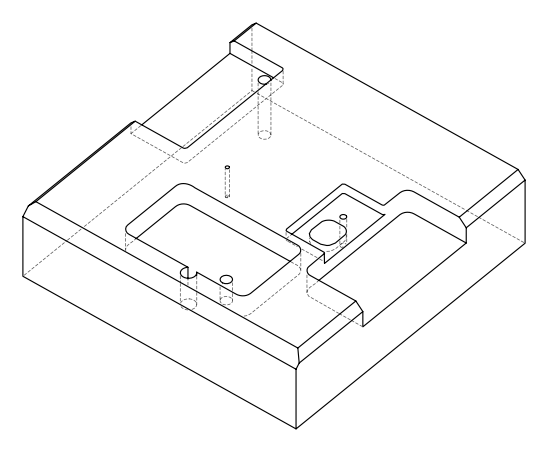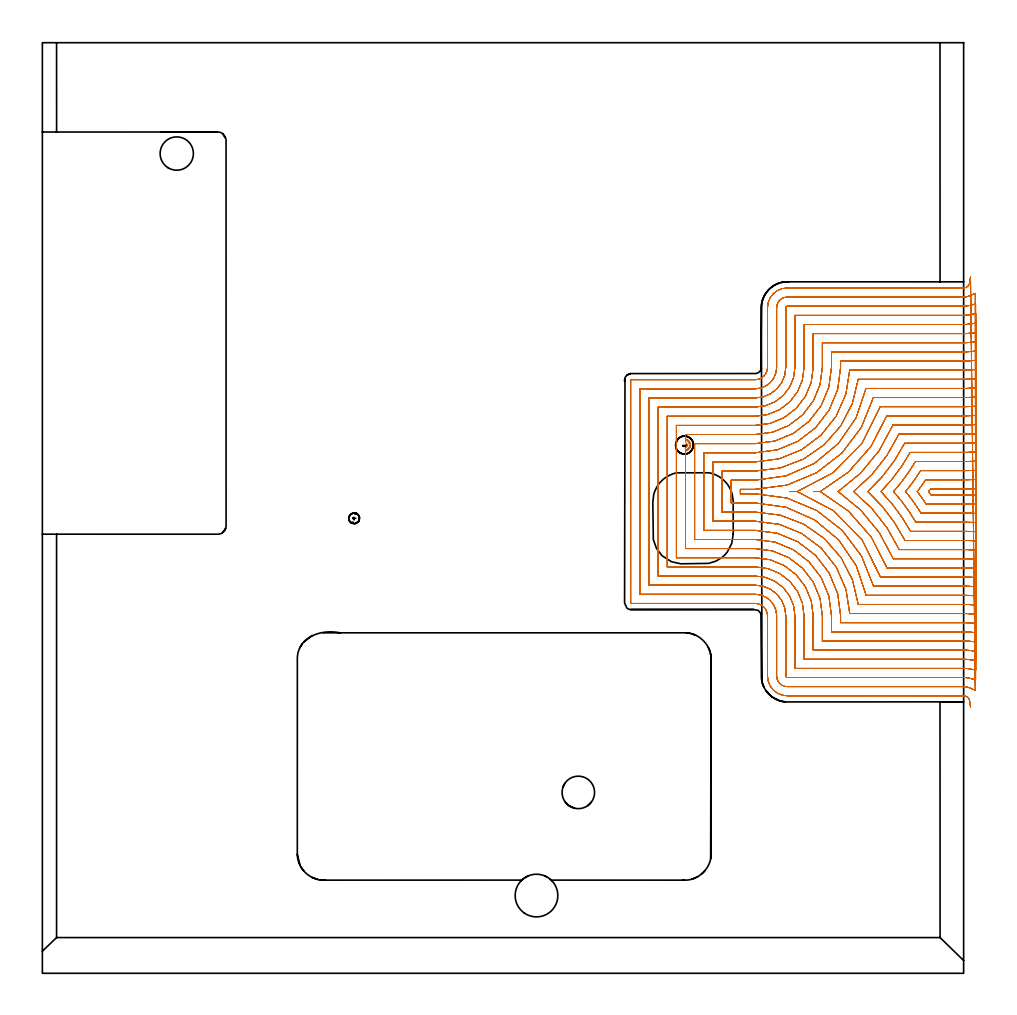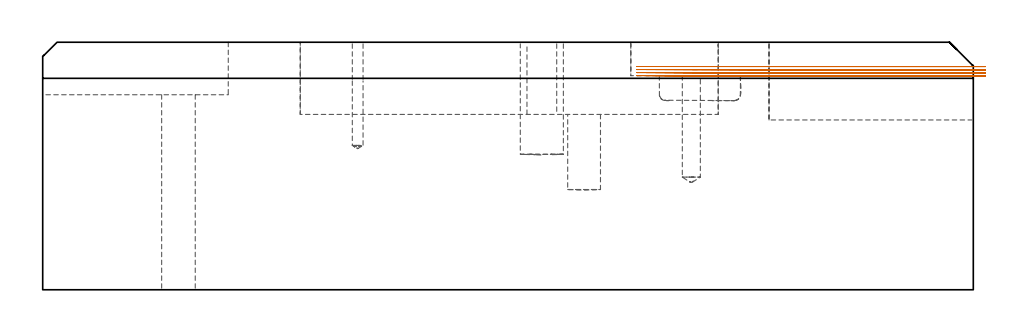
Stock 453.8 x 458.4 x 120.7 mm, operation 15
(PLAN: 19 operations, 12 tool changes, 504.2 min)
(1 SPOT_DRILL | STEP1HOLE | NXT0321_9005460120000 | 0.04 min | 2810 mm3)
(2 SPOT_DRILL_1 | STEP1POCKET | NXT0321_9005460120000 | 0.03 min | 1722 mm3)
(3 SPOT_DRILL_2 | STEP1POCKET_1 | NXT0321_9005460120000 | 0.03 min | 73 mm3)
(4 DRILL_THROUGH_HOLE_INTO_CENTER | STEP1HOLE | NXT0301_065 | 0.41 min | 6511 mm3)
(5 DRILL_TO_ENLARGE_THROUGH_HOLE | STEP1HOLE | UGT0301_288 | 0.42 min | 16076 mm3)
(6 DRILL_BLIND_HOLE_INTO_CENTER | STEP1POCKET | UGT0301_204 | 0.22 min | 3050 mm3)
(7 DRILL_BLIND_HOLE_INTO_CENTER_1 | STEP1POCKET_1 | UGT0301_448 | 0.22 min | 1103 mm3)
(8 INDEXABLE_INSERT_DRILL_BLIND_HOLE_FROM_SOLID | STEP1POCKET_2 | NXT0302_013 | 0.23 min | 18936 mm3)
(9 INDEXABLE_INSERT_DRILL_BLIND_HOLE_FROM_SOLID_1 | STEP1POCKET_3 | NXT0302_003 | 0.16 min | 14423 mm3)
(10 AREA_MILL | FG_CHAMFER_SURFACE | UGT0205_001 | 5.05 min | 5256 mm3)
(11 AREA_MILL_1 | FG_CHAMFER_SURFACE_1 | UGT0205_001 | 5.05 min | 9348 mm3)
(12 AREA_MILL_2 | FG_CHAMFER_SURFACE_2 | UGT0205_001 | 4.89 min | 8358 mm3)
(13 AREA_MILL_3 | FG_CHAMFER_SURFACE_3 | UGT0205_001 | 25.34 min | 69218 mm3)
(14 AREA_MILL_4 | FG_CHAMFER_SURFACE_4 | UGT0205_001 | 1.24 min | 1178 mm3)
(15 MILL_OPEN_POCKET | POCKET_OPEN | NXT0201_008 | Follow Part, ap 1.5, ae 75% | 243.62 min | 459852 mm3)
(16 MILL_RECTANGULAR_POCKET | POCKET_RECTANGULAR_STRAIGHT | UGT0201_094 | Follow Part, ap 5, ae 75% | 26.65 min | 860700 mm3)
(17 MILL_RECTANGULAR_POCKET_1 | POCKET_RECTANGULAR_STRAIGHT_1 | NXT0201_007 | Follow Part, ap 6.25, ae 75% | 0.81 min | 19226 mm3)
(18 MILL_SLOT | SLOT_PARTIAL_RECTANGULAR | UGT0201_094 | Follow Part, ap 5, ae 75% | 26.92 min | 443702 mm3)
(19 MILL_SLOT_1 | SLOT_PARTIAL_RECTANGULAR_1 | NXT0201_009 | Follow Part, ap 2, ae 75% | 162.91 min | 453053 mm3)
(TOOL NXT0321_9005460120000 | NC Spot Drill, 142deg, 12mm, Carbide, Uncoated | D12 PA142 FL30 Z2)
(TOOL NXT0301_065 | Carbide Drill 9.4mm [860.1-0940-075A1-MM 2214] | D9.4 PA140 FL98 Z2)
(TOOL UGT0301_288 | Twist Drill 16.4 mm | D16.4 PA118 FL125 Z2)
(TOOL UGT0301_204 | Twist Drill 8.8 mm | D8.8 PA118 FL80 Z2)
(TOOL UGT0301_448 | Carbide Drill 5.3 mm | D5.3 PA118 FL52 Z2)
(TOOL NXT0302_013 | Index. Insert Drill 21mm [880-D2100L25-05] | D21 PA176 FL105 Z2)
(TOOL NXT0302_003 | Index. Insert Drill 16mm [880-D1600L20-05] | D16 PA176 FL80 Z2)
(TOOL UGT0205_001 | Chamfer Mill 20 x 3 x 45 deg. | D20 FL50 Z2)
(TOOL NXT0201_008 | ENDMILL 6mm [2P460-0600-NA 1630] | D6 FL26 Z6)
(TOOL UGT0201_094 | End mill 20 mm | D20 FL38 Z4)
(TOOL NXT0201_007 | ENDMILL 25mm [R216.25-25050GCK54P 1620] | D25 R3 FL54 Z5)
(TOOL NXT0201_009 | ENDMILL 8mm [2P460-0800-NA 1630] | D8 FL26 Z6)
(OP 15 MILL_OPEN_POCKET, part 2 of 2)
G0 X459.799 Y238.732 Z108.845
G1 X456.8 Y238.644
G2 X453.8 Y238.6 R102. F500.
G1 X437.46
G2 X436.543 Y237.3 R105.1
X437.667 Y235.7 R105.1
G1 X453.8
G2 X456.8 Y235.656 R102.
G1 X459.799 Y235.568 F250.
Y243.238
X456.8 Y243.146
G2 X453.8 Y243.1 R97.5 F500.
G1 X435.071
G2 X430.943 Y237.3 R100.6
X435.269 Y231.2 R100.6
G1 X453.8
G2 X456.8 Y231.154 R97.5
G1 X459.799 Y231.062 F250.
X459.798 Y247.745
X456.8 Y247.648
G2 X453.8 Y247.6 R93. F500.
G1 X432.613
G2 X425.193 Y237.3 R96.1
X432.8 Y226.7 R96.1
G1 X453.8
G2 X456.8 Y226.652 R93.
G1 X459.798 Y226.555 F250.
Y252.253
X456.8 Y252.151
G2 X453.8 Y252.1 R88.5 F500.
G1 X430.078
G2 X419.255 Y237.3 R91.6
X430.254 Y222.2 R91.6
G1 X453.8
G2 X456.8 Y222.149 R88.5
G1 X459.798 Y222.047 F250.
Y256.761
X456.8 Y256.654
G2 X453.8 Y256.6 R84. F500.
G1 X427.46
G2 X413.076 Y237.3 R87.1
X427.624 Y217.7 R87.1
G1 X453.8
G2 X456.8 Y217.646 R84.
G1 X459.798 Y217.539 F250.
Y261.27
X456.8 Y261.157
G2 X453.8 Y261.1 R79.5 F500.
G1 X424.748
G2 X406.574 Y237.3 R82.6
X424.899 Y213.2 R82.6
G1 X453.8
G2 X456.8 Y213.143 R79.5
G1 X459.798 Y213.03 F250.
Y265.78
X456.8 Y265.66
G2 X453.8 Y265.6 R75. F500.
G1 X421.932
G2 X399.62 Y237.3 R78.1
X422.071 Y208.7 R78.1
G1 X453.8
G2 X456.8 Y208.64 R75.
G1 X459.798 Y208.52 F250.
X459.797 Y270.292
X456.8 Y270.164
G2 X453.8 Y270.1 R70.5 F500.
G1 X419.
G2 X391.984 Y237.3 R73.6
X419.125 Y204.2 R73.6
G1 X453.8
G2 X456.8 Y204.136 R70.5
G1 X459.797 Y204.008 F250.
Y274.805
X456.8 Y274.668
G2 X453.8 Y274.6 R66. F500.
G1 X415.935
G2 X383.184 Y237.3 R69.1
G1 X380.061
X383.184
G2 X416.045 Y199.7 R69.1
G1 X453.8
G2 X456.8 Y199.632 R66.
G1 X459.797 Y199.495 F250.
X459.796 Y279.32
X456.8 Y279.173
G2 X453.8 Y279.1 R61.5 F500.
G1 X412.718
G2 X371.781 Y237.3 R64.6
G1 X368.036
X371.781
G2 X412.812 Y195.2 R64.6
G1 X453.8
G2 X456.8 Y195.127 R61.5
G1 X459.796 Y194.98 F250.
Y283.837
X456.8 Y283.679
G2 X453.8 Y283.6 R57. F500.
G1 X409.324
G2 X351.1 Y238.4 R60.1
G1 X343.8
Y236.2
X351.1
G2 X409.4 Y190.7 R60.1
G1 X453.8
G2 X456.8 Y190.621 R57.
G1 X459.796 Y190.463 F250.
X459.795 Y288.357
X456.8 Y288.186
G2 X453.8 Y288.1 R52.5 F500.
G1 X405.719
G2 X351.1 Y242.9 R55.6
G1 X339.3
Y231.7
X351.1
G2 X405.775 Y186.2 R55.6
G1 X453.8
G2 X456.8 Y186.114 R52.5
G1 X459.795 Y185.943 F250.
X459.794 Y292.881
X456.8 Y292.694
G2 X453.8 Y292.6 R48. F500.
G1 X401.858
G2 X351.1 Y247.4 R51.1
G1 X334.8
Y227.2
X351.1
G2 X401.892 Y181.7 R51.1
G1 X453.8
G2 X456.8 Y181.606 R48.
G1 X459.794 Y181.419 F250.
X459.793 Y297.41
X456.8 Y297.204
G2 X453.8 Y297.1 R43.5 F500.
G1 X397.679
G2 X351.1 Y251.9 R46.6
G1 X330.3
Y222.7
X351.1
G2 X397.687 Y177.2 R46.6
G1 X453.8
G2 X456.8 Y177.096 R43.5
G1 X459.793 Y176.89 F250.
X459.791 Y301.946
X456.8 Y301.716
G2 X453.8 Y301.6 R39. F500.
G1 X393.2
Y298.5
G2 X351.1 Y256.4 R42.1
G1 X325.8
Y218.2
X351.1
G2 X393.2 Y176.1 R42.1
G1 Y172.7
X453.8
G2 X456.8 Y172.584 R39.
G1 X459.791 Y172.354 F250.
X459.789 Y306.492
X456.8 Y306.231
G2 X453.8 Y306.1 R34.5 F500.
G1 X388.7
Y298.5
G2 X351.1 Y260.9 R37.6
G1 X321.3
Y213.7
X351.1
G2 X388.7 Y176.1 R37.6
G1 Y168.2
X453.8
G2 X456.8 Y168.069 R34.5
G1 X459.789 Y167.808 F250.
X459.785 Y311.05
X456.8 Y310.75
G2 X453.8 Y310.6 R30. F500.
G1 X384.2
Y298.5
G2 X351.1 Y265.4 R33.1
G1 X316.8
Y263.146
X317.238 Y263.04
X317.686 Y262.849
X318.108 Y262.581
X318.607 Y262.098
G2 X316.8 Y257.253 R2.983
G1 Y209.2
X351.1
G2 X384.2 Y176.1 R33.1
G1 Y163.7
X453.8
G2 X456.8 Y163.55 R30.
G1 X459.785 Y163.25 F250.
X459.779 Y315.63
X456.8 Y315.277
G2 X453.8 Y315.1 R25.5 F500.
G1 X379.7
Y298.5
G2 X351.1 Y269.9 R28.6
G1 X312.3
Y204.7
X351.1
G2 X379.7 Y176.1 R28.6
G1 Y159.2
X453.8
G2 X456.8 Y159.023 R25.5
G1 X459.779 Y158.67 F250.
X459.769 Y320.244
X456.8 Y319.815
G2 X453.8 Y319.6 R21. F500.
G1 X375.2
Y298.5
G2 X351.1 Y274.4 R24.1
G1 X307.8
Y200.2
X351.1
G2 X375.2 Y176.1 R24.1
G1 Y154.7
X453.8
G2 X456.8 Y154.485 R21.
G1 X459.769 Y154.056 F250.
X459.75 Y324.92
X456.8 Y324.375
G2 X453.8 Y324.1 R16.5 F500.
G1 X370.7
Y298.5
G2 X351.1 Y278.9 R19.6
G1 X303.3
Y195.7
X351.1
G2 X370.7 Y176.1 R19.6
G1 Y150.2
X453.8
G2 X456.8 Y149.925 R16.5
G1 X459.75 Y149.38 F250.
X459.705 Y329.731
X456.8 Y328.981
G2 X453.8 Y328.6 R12. F500.
G1 X366.9
G3 X366.2 Y327.901 R0.7
G1 Y298.5
G2 X351.1 Y283.4 R15.1
G1 X298.8
Y191.2
X351.1
G2 X366.2 Y176.1 R15.1
G1 Y146.4
G3 X366.9 Y145.7 R0.7
G1 X453.8
G2 X456.8 Y145.319 R12.
G1 X459.705 Y144.569 F250.
X459.55 Y334.926
X456.8 Y333.726
G2 X453.8 Y333.1 R7.5 F500.
G1 X366.9
G3 X361.7 Y327.903 R5.2
G1 Y298.5
G2 X351.1 Y287.9 R10.6
G1 X294.3
Y186.7
X351.1
G2 X361.7 Y176.1 R10.6
G1 Y146.4
G3 X366.9 Y141.2 R5.2
G1 X453.8
G2 X456.8 Y140.574 R7.5
G1 X459.55 Y139.374 F250.
X457.193 Y343.147
X456.77 Y340.177
G2 X453.8 Y337.6 R3. F500.
G1 X366.9
G3 X357.2 Y327.905 R9.7
G1 Y298.5
G2 X351.1 Y292.4 R6.1
G1 X289.9
X289.845 Y292.395
X289.805 Y292.355
X289.8 Y292.3
Y182.3
X289.805 Y182.245
X289.845 Y182.205
X289.9 Y182.2
X351.1
G2 X357.2 Y176.1 R6.1
G1 Y146.4
G3 X366.9 Y136.7 R9.7
G1 X453.8
G2 X456.77 Y134.123 R3.
G1 X457.193 Y131.153 F250.
G0 X459.799 Y238.732 Z107.364
G1 X456.8 Y238.644
G2 X453.8 Y238.6 R102. F500.
G1 X437.46
G2 X436.543 Y237.3 R105.1
X437.667 Y235.7 R105.1
G1 X453.8
G2 X456.8 Y235.656 R102.
G1 X459.799 Y235.568 F250.
Y243.238
X456.8 Y243.146
G2 X453.8 Y243.1 R97.5 F500.
G1 X435.071
G2 X430.943 Y237.3 R100.6
X435.269 Y231.2 R100.6
G1 X453.8
G2 X456.8 Y231.154 R97.5
G1 X459.799 Y231.062 F250.
X459.798 Y247.745
X456.8 Y247.648
G2 X453.8 Y247.6 R93. F500.
G1 X432.613
G2 X425.193 Y237.3 R96.1
X432.8 Y226.7 R96.1
G1 X453.8
G2 X456.8 Y226.652 R93.
G1 X459.798 Y226.555 F250.
Y252.253
X456.8 Y252.151
G2 X453.8 Y252.1 R88.5 F500.
G1 X430.078
G2 X419.255 Y237.3 R91.6
X430.254 Y222.2 R91.6
G1 X453.8
G2 X456.8 Y222.149 R88.5
G1 X459.798 Y222.047 F250.
Y256.761
X456.8 Y256.654
G2 X453.8 Y256.6 R84. F500.
G1 X427.46
G2 X413.076 Y237.3 R87.1
X427.624 Y217.7 R87.1
G1 X453.8
G2 X456.8 Y217.646 R84.
G1 X459.798 Y217.539 F250.
Y261.27
X456.8 Y261.157
G2 X453.8 Y261.1 R79.5 F500.
G1 X424.748
G2 X406.574 Y237.3 R82.6
X424.899 Y213.2 R82.6
G1 X453.8
G2 X456.8 Y213.143 R79.5
G1 X459.798 Y213.03 F250.
Y265.78
X456.8 Y265.66
G2 X453.8 Y265.6 R75. F500.
G1 X421.932
G2 X399.62 Y237.3 R78.1
X422.071 Y208.7 R78.1
G1 X453.8
G2 X456.8 Y208.64 R75.
G1 X459.798 Y208.52 F250.
X459.797 Y270.292
X456.8 Y270.164
G2 X453.8 Y270.1 R70.5 F500.
G1 X419.
G2 X391.984 Y237.3 R73.6
X419.125 Y204.2 R73.6
G1 X453.8
G2 X456.8 Y204.136 R70.5
G1 X459.797 Y204.008 F250.
Y274.805
X456.8 Y274.668
G2 X453.8 Y274.6 R66. F500.
G1 X415.935
G2 X383.184 Y237.3 R69.1
G1 X380.061
X383.184
G2 X416.045 Y199.7 R69.1
G1 X453.8
G2 X456.8 Y199.632 R66.
G1 X459.797 Y199.495 F250.
X459.796 Y279.32
X456.8 Y279.173
G2 X453.8 Y279.1 R61.5 F500.
G1 X412.718
G2 X371.781 Y237.3 R64.6
G1 X368.036
X371.781
G2 X412.812 Y195.2 R64.6
G1 X453.8
G2 X456.8 Y195.127 R61.5
G1 X459.796 Y194.98 F250.
Y283.837
X456.8 Y283.679
G2 X453.8 Y283.6 R57. F500.
G1 X409.324
G2 X351.1 Y238.4 R60.1
G1 X343.8
Y236.2
X351.1
G2 X409.4 Y190.7 R60.1
G1 X453.8
G2 X456.8 Y190.621 R57.
G1 X459.796 Y190.463 F250.
X459.795 Y288.357
X456.8 Y288.186
G2 X453.8 Y288.1 R52.5 F500.
G1 X405.719
G2 X351.1 Y242.9 R55.6
G1 X339.3
Y231.7
X351.1
G2 X405.775 Y186.2 R55.6
G1 X453.8
G2 X456.8 Y186.114 R52.5
G1 X459.795 Y185.943 F250.
X459.794 Y292.881
X456.8 Y292.694
G2 X453.8 Y292.6 R48. F500.
G1 X401.858
G2 X351.1 Y247.4 R51.1
G1 X334.8
Y227.2
X351.1
G2 X401.892 Y181.7 R51.1
G1 X453.8
G2 X456.8 Y181.606 R48.
G1 X459.794 Y181.419 F250.
X459.793 Y297.41
X456.8 Y297.204
G2 X453.8 Y297.1 R43.5 F500.
G1 X397.679
G2 X351.1 Y251.9 R46.6
G1 X330.3
Y222.7
X351.1
G2 X397.687 Y177.2 R46.6
G1 X453.8
G2 X456.8 Y177.096 R43.5
G1 X459.793 Y176.89 F250.
X459.791 Y301.946
X456.8 Y301.716
G2 X453.8 Y301.6 R39. F500.
G1 X393.2
Y298.5
G2 X351.1 Y256.4 R42.1
G1 X325.8
Y218.2
X351.1
G2 X393.2 Y176.1 R42.1
G1 Y172.7
X453.8
G2 X456.8 Y172.584 R39.
G1 X459.791 Y172.354 F250.
X459.789 Y306.492
X456.8 Y306.231
G2 X453.8 Y306.1 R34.5 F500.
G1 X388.7
Y298.5
G2 X351.1 Y260.9 R37.6
G1 X321.3
Y213.7
X351.1
G2 X388.7 Y176.1 R37.6
G1 Y168.2
X453.8
G2 X456.8 Y168.069 R34.5
G1 X459.789 Y167.808 F250.
X459.785 Y311.05
X456.8 Y310.75
G2 X453.8 Y310.6 R30. F500.
G1 X384.2
Y298.5
G2 X351.1 Y265.4 R33.1
G1 X316.8
Y263.147
X317.237 Y263.04
X317.686 Y262.849
X318.108 Y262.581
X318.607 Y262.098
G2 X316.8 Y257.253 R2.983
G1 Y209.2
X351.1
G2 X384.2 Y176.1 R33.1
G1 Y163.7
X453.8
G2 X456.8 Y163.55 R30.
G1 X459.785 Y163.25 F250.
X459.779 Y315.63
X456.8 Y315.277
G2 X453.8 Y315.1 R25.5 F500.
G1 X379.7
Y298.5
G2 X351.1 Y269.9 R28.6
G1 X312.3
Y204.7
X351.1
G2 X379.7 Y176.1 R28.6
G1 Y159.2
X453.8
G2 X456.8 Y159.023 R25.5
G1 X459.779 Y158.67 F250.
X459.769 Y320.244
X456.8 Y319.815
G2 X453.8 Y319.6 R21. F500.
G1 X375.2
Y298.5
G2 X351.1 Y274.4 R24.1
G1 X307.8
Y200.2
X351.1
G2 X375.2 Y176.1 R24.1
G1 Y154.7
X453.8
G2 X456.8 Y154.485 R21.
G1 X459.769 Y154.056 F250.
X459.75 Y324.92
X456.8 Y324.375
G2 X453.8 Y324.1 R16.5 F500.
G1 X370.7
Y298.5
G2 X351.1 Y278.9 R19.6
G1 X303.3
Y195.7
X351.1
G2 X370.7 Y176.1 R19.6
G1 Y150.2
X453.8
G2 X456.8 Y149.925 R16.5
G1 X459.75 Y149.38 F250.
X459.705 Y329.731
X456.8 Y328.981
G2 X453.8 Y328.6 R12. F500.
G1 X366.9
G3 X366.2 Y327.901 R0.7
G1 Y298.5
G2 X351.1 Y283.4 R15.1
G1 X298.8
Y191.2
X351.1
G2 X366.2 Y176.1 R15.1
G1 Y146.4
G3 X366.9 Y145.7 R0.7
G1 X453.8
G2 X456.8 Y145.319 R12.
G1 X459.705 Y144.569 F250.
X459.55 Y334.926
X456.8 Y333.726
G2 X453.8 Y333.1 R7.5 F500.
G1 X366.9
G3 X361.7 Y327.903 R5.2
G1 Y298.5
G2 X351.1 Y287.9 R10.6
G1 X294.3
Y186.7
X351.1
G2 X361.7 Y176.1 R10.6
G1 Y146.4
G3 X366.9 Y141.2 R5.2
G1 X453.8
G2 X456.8 Y140.574 R7.5
G1 X459.55 Y139.374 F250.
X457.193 Y343.147
X456.77 Y340.177
G2 X453.8 Y337.6 R3. F500.
G1 X366.9
G3 X357.2 Y327.904 R9.7
G1 Y298.5
G2 X351.1 Y292.4 R6.1
G1 X289.9
X289.845 Y292.395
X289.805 Y292.355
X289.8 Y292.3
Y182.3
X289.805 Y182.245
X289.845 Y182.205
X289.9 Y182.2
X351.1
G2 X357.2 Y176.1 R6.1
G1 Y146.4
G3 X366.9 Y136.7 R9.7
G1 X453.8
G2 X456.77 Y134.123 R3.
G1 X457.193 Y131.153 F250.
G0 X459.799 Y238.732 Z105.882
G1 X456.8 Y238.644
G2 X453.8 Y238.6 R102. F500.
G1 X437.46
G2 X436.543 Y237.3 R105.1
X437.667 Y235.7 R105.1
G1 X453.8
G2 X456.8 Y235.656 R102.
G1 X459.799 Y235.568 F250.
Y243.238
X456.8 Y243.146
G2 X453.8 Y243.1 R97.5 F500.
G1 X435.071
G2 X430.943 Y237.3 R100.6
X435.269 Y231.2 R100.6
G1 X453.8
G2 X456.8 Y231.154 R97.5
G1 X459.799 Y231.062 F250.
X459.798 Y247.745
X456.8 Y247.648
G2 X453.8 Y247.6 R93. F500.
G1 X432.613
G2 X425.193 Y237.3 R96.1
X432.8 Y226.7 R96.1
G1 X453.8
G2 X456.8 Y226.652 R93.
G1 X459.798 Y226.555 F250.
Y252.253
X456.8 Y252.151
G2 X453.8 Y252.1 R88.5 F500.
G1 X430.078
G2 X419.255 Y237.3 R91.6
X430.254 Y222.2 R91.6
G1 X453.8
G2 X456.8 Y222.149 R88.5
G1 X459.798 Y222.047 F250.
Y256.761
X456.8 Y256.654
G2 X453.8 Y256.6 R84. F500.
G1 X427.46
G2 X413.076 Y237.3 R87.1
X427.624 Y217.7 R87.1
G1 X453.8
G2 X456.8 Y217.646 R84.
G1 X459.798 Y217.539 F250.
Y261.27
X456.8 Y261.157
G2 X453.8 Y261.1 R79.5 F500.
G1 X424.748
G2 X406.574 Y237.3 R82.6
X424.899 Y213.2 R82.6
G1 X453.8
G2 X456.8 Y213.143 R79.5
G1 X459.798 Y213.03 F250.
Y265.78
X456.8 Y265.66
G2 X453.8 Y265.6 R75. F500.
G1 X421.932
G2 X399.62 Y237.3 R78.1
X422.071 Y208.7 R78.1
G1 X453.8
G2 X456.8 Y208.64 R75.
G1 X459.798 Y208.52 F250.
X459.797 Y270.292
X456.8 Y270.164
G2 X453.8 Y270.1 R70.5 F500.
G1 X419.
G2 X391.984 Y237.3 R73.6
X419.125 Y204.2 R73.6
G1 X453.8
G2 X456.8 Y204.136 R70.5
G1 X459.797 Y204.008 F250.
Y274.805
X456.8 Y274.668
G2 X453.8 Y274.6 R66. F500.
G1 X415.935
G2 X383.184 Y237.3 R69.1
G1 X380.061
X383.184
G2 X416.045 Y199.7 R69.1
G1 X453.8
G2 X456.8 Y199.632 R66.
G1 X459.797 Y199.495 F250.
X459.796 Y279.32
X456.8 Y279.173
G2 X453.8 Y279.1 R61.5 F500.
G1 X412.718
G2 X371.781 Y237.3 R64.6
G1 X368.036
X371.781
G2 X412.812 Y195.2 R64.6
G1 X453.8
G2 X456.8 Y195.127 R61.5
G1 X459.796 Y194.98 F250.
Y283.837
X456.8 Y283.679
G2 X453.8 Y283.6 R57. F500.
G1 X409.324
G2 X351.1 Y238.4 R60.1
G1 X343.8
Y236.2
X351.1
G2 X409.4 Y190.7 R60.1
G1 X453.8
G2 X456.8 Y190.621 R57.
G1 X459.796 Y190.463 F250.
X459.795 Y288.357
X456.8 Y288.186
G2 X453.8 Y288.1 R52.5 F500.
G1 X405.719
G2 X351.1 Y242.9 R55.6
G1 X339.3
Y231.7
X351.1
G2 X405.775 Y186.2 R55.6
G1 X453.8
G2 X456.8 Y186.114 R52.5
G1 X459.795 Y185.943 F250.
X459.794 Y292.881
X456.8 Y292.694
G2 X453.8 Y292.6 R48. F500.
G1 X401.858
G2 X351.1 Y247.4 R51.1
G1 X334.8
Y227.2
X351.1
G2 X401.892 Y181.7 R51.1
G1 X453.8
G2 X456.8 Y181.606 R48.
G1 X459.794 Y181.419 F250.
X459.793 Y297.41
X456.8 Y297.204
G2 X453.8 Y297.1 R43.5 F500.
G1 X397.679
G2 X351.1 Y251.9 R46.6
G1 X330.3
Y222.7
X351.1
G2 X397.687 Y177.2 R46.6
G1 X453.8
G2 X456.8 Y177.096 R43.5
G1 X459.793 Y176.89 F250.
X459.791 Y301.946
X456.8 Y301.716
G2 X453.8 Y301.6 R39. F500.
G1 X393.2
Y298.5
G2 X351.1 Y256.4 R42.1
G1 X325.8
Y218.2
X351.1
G2 X393.2 Y176.1 R42.1
G1 Y172.7
X453.8
G2 X456.8 Y172.584 R39.
G1 X459.791 Y172.354 F250.
X459.789 Y306.492
X456.8 Y306.231
G2 X453.8 Y306.1 R34.5 F500.
G1 X388.7
Y298.5
G2 X351.1 Y260.9 R37.6
G1 X321.3
Y213.7
X351.1
G2 X388.7 Y176.1 R37.6
G1 Y168.2
X453.8
G2 X456.8 Y168.069 R34.5
G1 X459.789 Y167.808 F250.
X459.785 Y311.05
X456.8 Y310.75
G2 X453.8 Y310.6 R30. F500.
G1 X384.2
Y298.5
G2 X351.1 Y265.4 R33.1
G1 X316.8
Y262.545
X316.883 Y262.527
X317.119 Y262.449
G2 X318.489 Y261.18 R2.422
X318.678 Y259.97 R2.535
G1 X318.672 Y259.873
G2 X318.096 Y258.613 R2.367
X317.624 Y258.206 R2.544
G1 X317.282 Y258.012
X317.134 Y257.951
X316.8 Y257.863
Y209.2
X351.1
G2 X384.2 Y176.1 R33.1
G1 Y163.7
X453.8
G2 X456.8 Y163.55 R30.
G1 X459.785 Y163.25 F250.
X459.779 Y315.63
X456.8 Y315.277
G2 X453.8 Y315.1 R25.5 F500.
G1 X379.7
Y298.5
G2 X351.1 Y269.9 R28.6
G1 X312.3
Y204.7
X351.1
G2 X379.7 Y176.1 R28.6
G1 Y159.2
X453.8
G2 X456.8 Y159.023 R25.5
G1 X459.779 Y158.67 F250.
X459.769 Y320.244
X456.8 Y319.815
G2 X453.8 Y319.6 R21. F500.
G1 X375.2
Y298.5
G2 X351.1 Y274.4 R24.1
G1 X307.8
Y200.2
X351.1
G2 X375.2 Y176.1 R24.1
G1 Y154.7
X453.8
G2 X456.8 Y154.485 R21.
G1 X459.769 Y154.056 F250.
X459.75 Y324.92
X456.8 Y324.375
G2 X453.8 Y324.1 R16.5 F500.
G1 X370.7
Y298.5
G2 X351.1 Y278.9 R19.6
G1 X303.3
Y195.7
X351.1
G2 X370.7 Y176.1 R19.6
G1 Y150.2
X453.8
G2 X456.8 Y149.925 R16.5
G1 X459.75 Y149.38 F250.
X459.705 Y329.731
X456.8 Y328.981
G2 X453.8 Y328.6 R12. F500.
G1 X366.9
G3 X366.2 Y327.901 R0.7
G1 Y298.5
G2 X351.1 Y283.4 R15.1
G1 X298.8
Y191.2
X351.1
G2 X366.2 Y176.1 R15.1
G1 Y146.4
G3 X366.9 Y145.7 R0.7
G1 X453.8
G2 X456.8 Y145.319 R12.
G1 X459.705 Y144.569 F250.
X459.55 Y334.926
X456.8 Y333.726
G2 X453.8 Y333.1 R7.5 F500.
G1 X366.9
G3 X361.7 Y327.903 R5.2
G1 Y298.5
G2 X351.1 Y287.9 R10.6
G1 X294.3
Y186.7
X351.1
G2 X361.7 Y176.1 R10.6
G1 Y146.4
G3 X366.9 Y141.2 R5.2
G1 X453.8
G2 X456.8 Y140.574 R7.5
G1 X459.55 Y139.374 F250.
X457.193 Y343.147
X456.77 Y340.177
G2 X453.8 Y337.6 R3. F500.
G1 X366.9
G3 X357.2 Y327.904 R9.7
G1 Y298.5
G2 X351.1 Y292.4 R6.1
G1 X289.9
X289.845 Y292.395
X289.805 Y292.355
X289.8 Y292.3
Y182.3
X289.805 Y182.245
X289.845 Y182.205
X289.9 Y182.2
X351.1
G2 X357.2 Y176.1 R6.1
G1 Y146.4
G3 X366.9 Y136.7 R9.7
G1 X453.8
G2 X456.77 Y134.123 R3.
G1 X457.193 Y131.153 F250.
G0 X459.799 Y238.732 Z104.4
G1 X456.8 Y238.644
G2 X453.8 Y238.6 R102. F500.
G1 X437.46
G2 X436.543 Y237.3 R105.1
X437.667 Y235.7 R105.1
G1 X453.8
G2 X456.8 Y235.656 R102.
G1 X459.799 Y235.568 F250.
Y243.238
X456.8 Y243.146
G2 X453.8 Y243.1 R97.5 F500.
G1 X435.071
G2 X430.943 Y237.3 R100.6
X435.269 Y231.2 R100.6
G1 X453.8
G2 X456.8 Y231.154 R97.5
G1 X459.799 Y231.062 F250.
X459.798 Y247.745
X456.8 Y247.648
G2 X453.8 Y247.6 R93. F500.
G1 X432.613
G2 X425.193 Y237.3 R96.1
X432.8 Y226.7 R96.1
G1 X453.8
G2 X456.8 Y226.652 R93.
G1 X459.798 Y226.555 F250.
Y252.253
X456.8 Y252.151
G2 X453.8 Y252.1 R88.5 F500.
G1 X430.078
G2 X419.255 Y237.3 R91.6
X430.254 Y222.2 R91.6
G1 X453.8
G2 X456.8 Y222.149 R88.5
G1 X459.798 Y222.047 F250.
Y256.761
X456.8 Y256.654
G2 X453.8 Y256.6 R84. F500.
G1 X427.46
G2 X413.076 Y237.3 R87.1
X427.624 Y217.7 R87.1
G1 X453.8
G2 X456.8 Y217.646 R84.
G1 X459.798 Y217.539 F250.
Y261.27
X456.8 Y261.157
G2 X453.8 Y261.1 R79.5 F500.
G1 X424.748
G2 X406.574 Y237.3 R82.6
X424.899 Y213.2 R82.6
G1 X453.8
G2 X456.8 Y213.143 R79.5
G1 X459.798 Y213.03 F250.
Y265.78
X456.8 Y265.66
G2 X453.8 Y265.6 R75. F500.
G1 X421.932
G2 X399.62 Y237.3 R78.1
X422.071 Y208.7 R78.1
G1 X453.8
G2 X456.8 Y208.64 R75.
G1 X459.798 Y208.52 F250.
X459.797 Y270.292
X456.8 Y270.164
G2 X453.8 Y270.1 R70.5 F500.
G1 X419.
G2 X391.984 Y237.3 R73.6
X419.125 Y204.2 R73.6
G1 X453.8
G2 X456.8 Y204.136 R70.5
G1 X459.797 Y204.008 F250.
Y274.805
X456.8 Y274.668
G2 X453.8 Y274.6 R66. F500.
G1 X415.935
G2 X383.184 Y237.3 R69.1
G1 X380.061
X383.184
G2 X416.045 Y199.7 R69.1
G1 X453.8
G2 X456.8 Y199.632 R66.
G1 X459.797 Y199.495 F250.
X459.796 Y279.32
X456.8 Y279.173
G2 X453.8 Y279.1 R61.5 F500.
G1 X412.718
G2 X371.781 Y237.3 R64.6
G1 X368.036
X371.781
G2 X412.812 Y195.2 R64.6
G1 X453.8
G2 X456.8 Y195.127 R61.5
G1 X459.796 Y194.98 F250.
Y283.837
X456.8 Y283.679
G2 X453.8 Y283.6 R57. F500.
G1 X409.324
G2 X351.1 Y238.4 R60.1
G1 X343.8
Y236.2
X351.1
G2 X409.4 Y190.7 R60.1
G1 X453.8
G2 X456.8 Y190.621 R57.
G1 X459.796 Y190.463 F250.
X459.795 Y288.357
X456.8 Y288.186
G2 X453.8 Y288.1 R52.5 F500.
G1 X405.719
G2 X351.1 Y242.9 R55.6
G1 X339.3
Y231.7
X351.1
G2 X405.775 Y186.2 R55.6
G1 X453.8
G2 X456.8 Y186.114 R52.5
G1 X459.795 Y185.943 F250.
X459.794 Y292.881
X456.8 Y292.694
G2 X453.8 Y292.6 R48. F500.
G1 X401.858
G2 X351.1 Y247.4 R51.1
G1 X334.8
Y227.2
X351.1
G2 X401.892 Y181.7 R51.1
G1 X453.8
G2 X456.8 Y181.606 R48.
G1 X459.794 Y181.419 F250.
X459.793 Y297.41
X456.8 Y297.204
G2 X453.8 Y297.1 R43.5 F500.
G1 X397.679
G2 X351.1 Y251.9 R46.6
G1 X330.3
Y222.7
X351.1
G2 X397.687 Y177.2 R46.6
G1 X453.8
G2 X456.8 Y177.096 R43.5
G1 X459.793 Y176.89 F250.
X459.791 Y301.946
X456.8 Y301.716
G2 X453.8 Y301.6 R39. F500.
G1 X393.2
Y298.5
G2 X351.1 Y256.4 R42.1
G1 X325.8
Y218.2
X351.1
G2 X393.2 Y176.1 R42.1
G1 Y172.7
X453.8
G2 X456.8 Y172.584 R39.
G1 X459.791 Y172.354 F250.
X459.789 Y306.492
X456.8 Y306.231
G2 X453.8 Y306.1 R34.5 F500.
G1 X388.7
Y298.5
G2 X351.1 Y260.9 R37.6
G1 X321.3
Y213.7
X351.1
G2 X388.7 Y176.1 R37.6
G1 Y168.2
X453.8
G2 X456.8 Y168.069 R34.5
G1 X459.789 Y167.808 F250.
X459.785 Y311.05
X456.8 Y310.75
G2 X453.8 Y310.6 R30. F500.
G1 X384.2
Y298.5
G2 X351.1 Y265.4 R33.1
G1 X316.8
Y261.48
G2 X317.682 Y260.258 R1.315
G1 X317.665 Y259.977
X317.576 Y259.66
X317.471 Y259.457
X317.138 Y259.103
X316.889 Y258.95
X316.8 Y258.92
Y209.2
X351.1
G2 X384.2 Y176.1 R33.1
G1 Y163.7
X453.8
G2 X456.8 Y163.55 R30.
G1 X459.785 Y163.25 F250.
X459.779 Y315.63
X456.8 Y315.277
G2 X453.8 Y315.1 R25.5 F500.
G1 X379.7
Y298.5
G2 X351.1 Y269.9 R28.6
G1 X312.3
Y204.7
X351.1
G2 X379.7 Y176.1 R28.6
G1 Y159.2
X453.8
G2 X456.8 Y159.023 R25.5
G1 X459.779 Y158.67 F250.
X459.769 Y320.244
X456.8 Y319.815
G2 X453.8 Y319.6 R21. F500.
G1 X375.2
Y298.5
G2 X351.1 Y274.4 R24.1
G1 X307.8
Y200.2
X351.1
G2 X375.2 Y176.1 R24.1
G1 Y154.7
X453.8
G2 X456.8 Y154.485 R21.
G1 X459.769 Y154.056 F250.
X459.75 Y324.92
X456.8 Y324.375
G2 X453.8 Y324.1 R16.5 F500.
G1 X370.7
Y298.5
G2 X351.1 Y278.9 R19.6
G1 X303.3
Y195.7
X351.1
G2 X370.7 Y176.1 R19.6
G1 Y150.2
X453.8
G2 X456.8 Y149.925 R16.5
G1 X459.75 Y149.38 F250.
X459.705 Y329.731
X456.8 Y328.981
G2 X453.8 Y328.6 R12. F500.
G1 X366.9
G3 X366.2 Y327.901 R0.7
G1 Y298.5
G2 X351.1 Y283.4 R15.1
G1 X298.8
Y191.2
X351.1
G2 X366.2 Y176.1 R15.1
G1 Y146.4
G3 X366.9 Y145.7 R0.7
G1 X453.8
G2 X456.8 Y145.319 R12.
G1 X459.705 Y144.569 F250.
X459.55 Y334.926
X456.8 Y333.726
G2 X453.8 Y333.1 R7.5 F500.
G1 X366.9
G3 X361.7 Y327.903 R5.2
G1 Y298.5
G2 X351.1 Y287.9 R10.6
G1 X294.3
Y186.7
X351.1
G2 X361.7 Y176.1 R10.6
G1 Y146.4
G3 X366.9 Y141.2 R5.2
G1 X453.8
G2 X456.8 Y140.574 R7.5
G1 X459.55 Y139.374 F250.
X457.193 Y343.147
X456.77 Y340.177
G2 X453.8 Y337.6 R3. F500.
G1 X366.9
G3 X357.2 Y327.904 R9.7
G1 Y298.5
G2 X351.1 Y292.4 R6.1
G1 X289.9
X289.845 Y292.395
X289.805 Y292.355
X289.8 Y292.3
Y182.3
X289.805 Y182.245
X289.845 Y182.205
X289.9 Y182.2
X351.1
G2 X357.2 Y176.1 R6.1
G1 Y146.4
G3 X366.9 Y136.7 R9.7
G1 X453.8
G2 X456.77 Y134.123 R3.
G1 X457.193 Y131.153 F250.
G0 Z130.7
M5
M2
